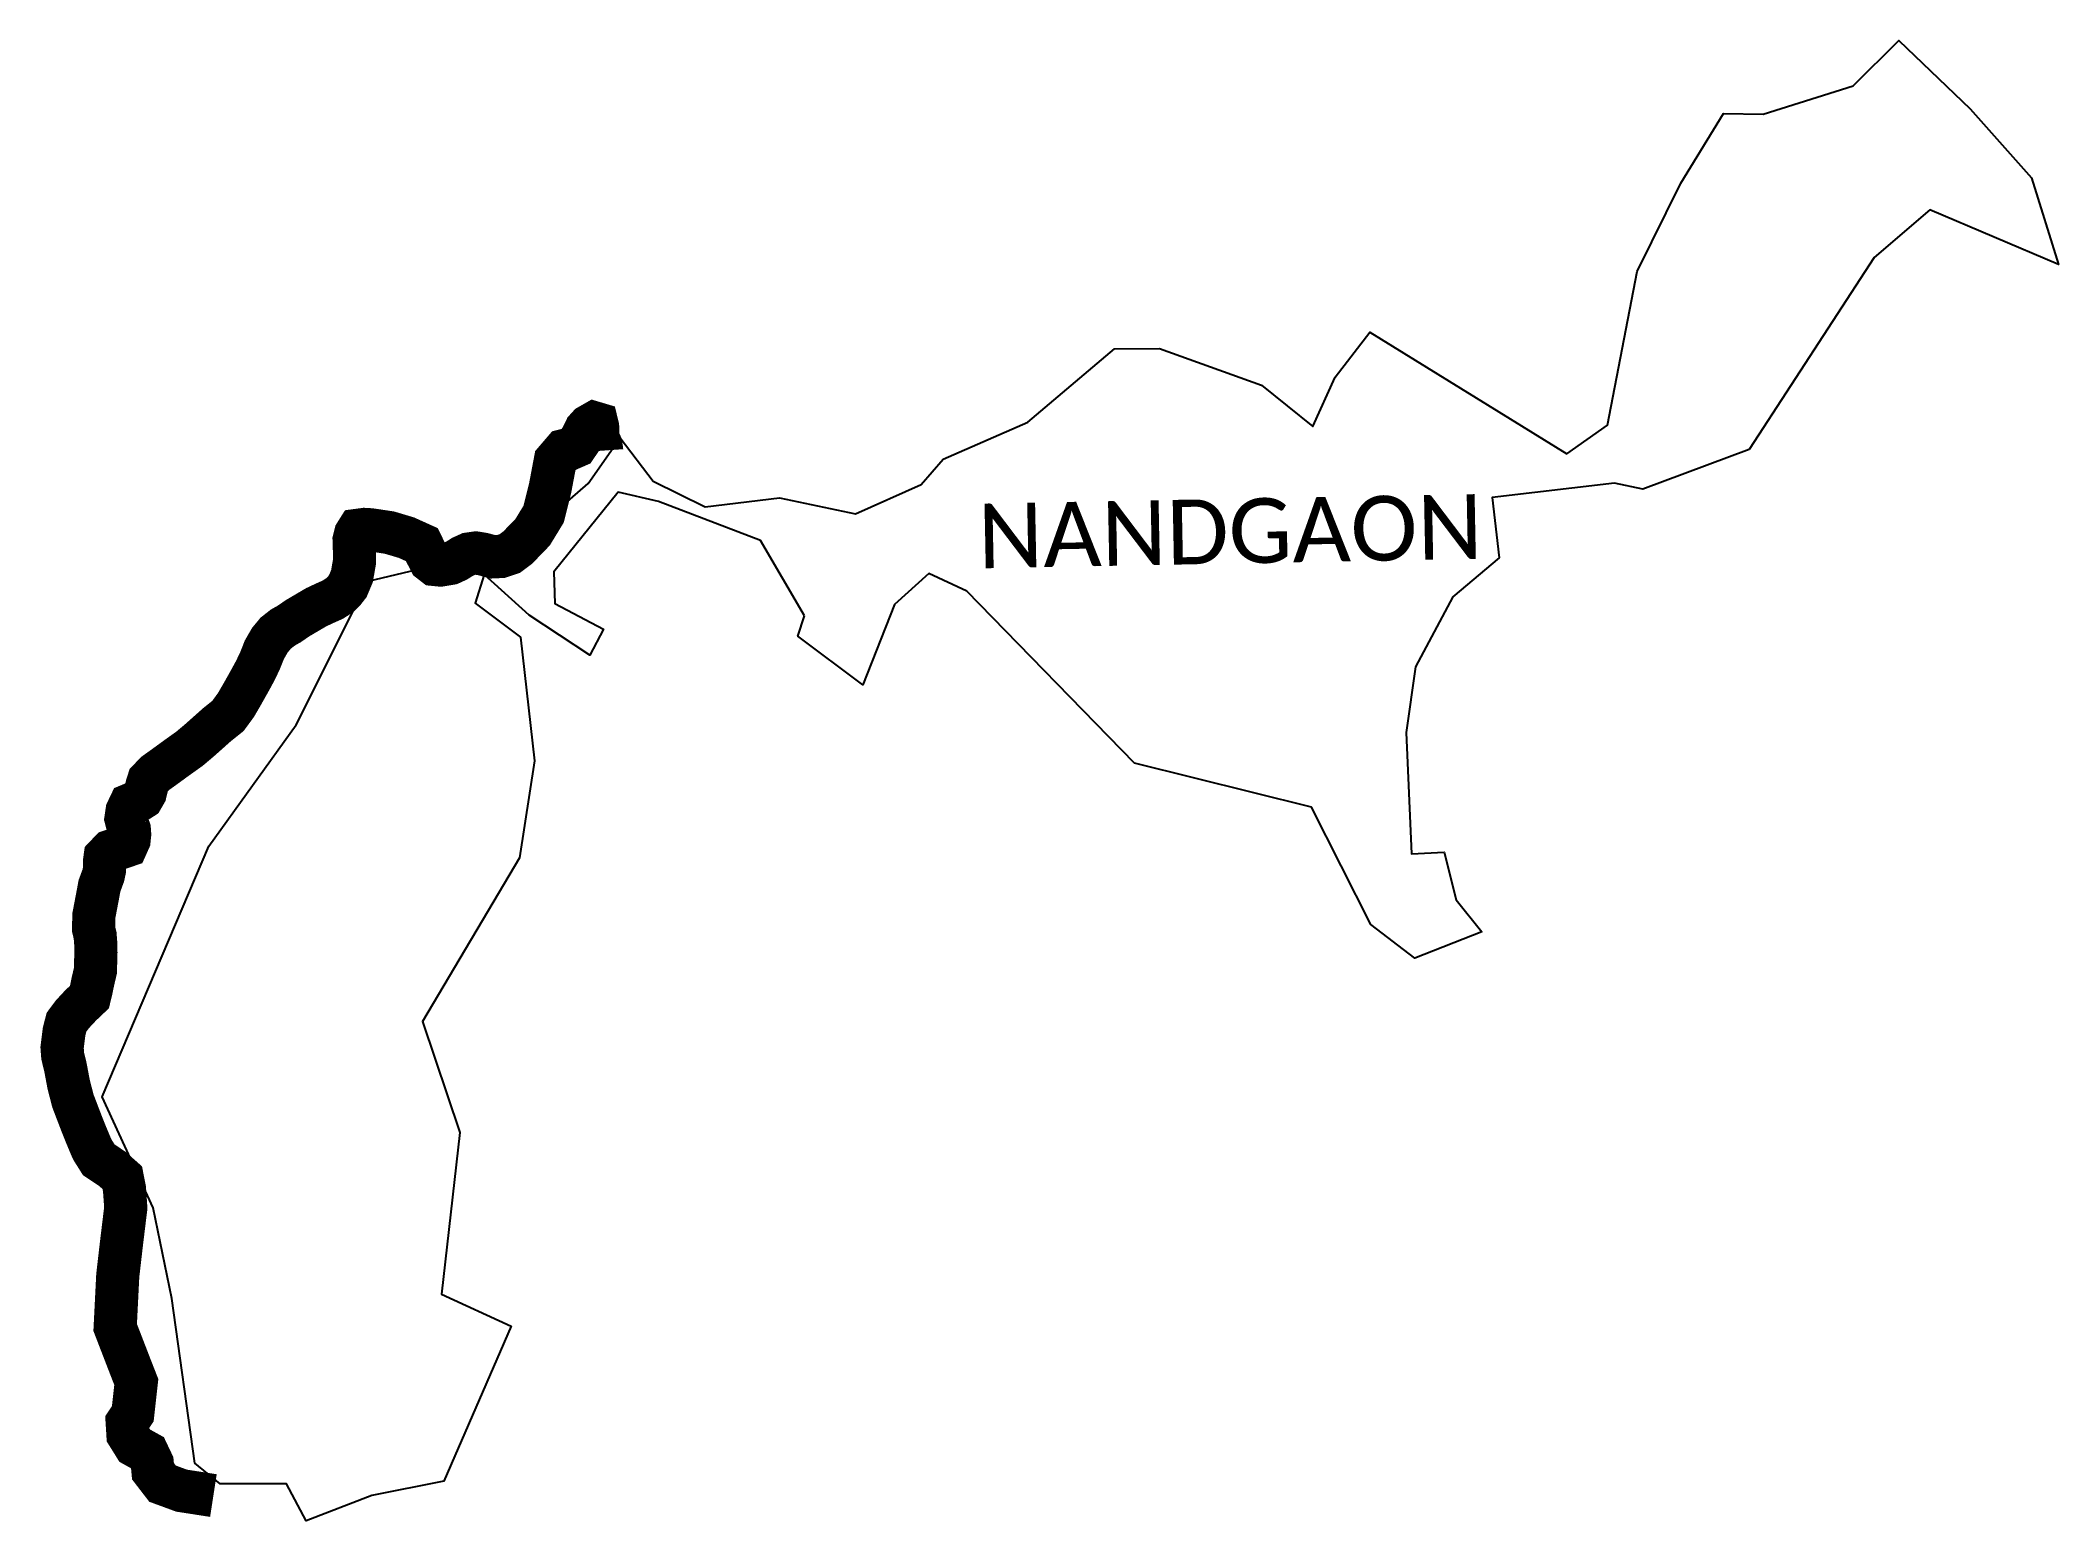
# Model space of a CAD drawing. Header units: metres. Extents: x 279310 to 281648, y 2031388 to 2033104.
import ezdxf

# ---------------------------------------------------------------- set-up
doc = ezdxf.new("R2010")
doc.units = ezdxf.units.M
for name, color, linetype in [('NATURALLY PROTECTED', 3, 'Continuous'), ('village', 4, 'Continuous'), ('VILLAGE NAME', 250, 'Continuous')]:
    doc.layers.add(name, color=color, linetype=linetype)
doc.styles.get("Standard").update_dxf_attribs({"font": 'simplex.shx'})

msp = doc.modelspace()

# ---------------------------------------------------------------- linework, layer by layer
at = {"layer": 'NATURALLY PROTECTED', "flags": 128}
msp.add_lwpolyline([(279510.2, 2031417.5, 50, 50, 0), (279473.3, 2031423.2, 50, 50, 0), (279451.3, 2031431.3, 50, 50, 0), (279440.2, 2031445.7, 50, 50, 0), (279439.3, 2031455.4, 50, 50, 0), (279433.7, 2031467.2, 50, 50, 0), (279419.1, 2031475.3, 50, 50, 0), (279411.2, 2031488, 50, 50, 0), (279410.3, 2031502.6, 50, 50, 0), (279416.8, 2031512.3, 50, 50, 0), (279420.9, 2031549.1, 50, 50, 0), (279413.5, 2031568, 50, 50, 0), (279396.4, 2031612.3, 50, 50, 0), (279399.4, 2031672.4, 50, 50, 0), (279403.9, 2031711.4, 50, 50, 0), (279408.7, 2031750.9, 50, 50, 0), (279407.2, 2031772.6, 50, 50, 0), (279404.6, 2031785.9, 50, 50, 0), (279393.2, 2031796, 50, 50, 0), (279377.4, 2031806.6, 50, 50, 0), (279370, 2031818.4, 50, 50, 0), (279368.6, 2031821.5, 50, 50, 0), (279363.1, 2031834.6, 50, 50, 0), (279357.3, 2031849.1, 50, 50, 0), (279347.5, 2031874.7, 50, 50, 0), (279342.5, 2031894, 50, 50, 0), (279338.8, 2031913.8, 50, 50, 0), (279335.6, 2031927, 50, 50, 0), (279334.9, 2031936.6, 50, 50, 0), (279337.2, 2031955, 50, 50, 0), (279340, 2031966, 50, 50, 0), (279346.9, 2031975.3, 50, 50, 0), (279356.4, 2031985.5, 50, 50, 0), (279366.6, 2031995.2, 50, 50, 0), (279368.5, 2032002.9, 50, 50, 0), (279370.7, 2032013.7, 50, 50, 0), (279373.5, 2032025.6, 50, 50, 0), (279374.1, 2032046.8, 50, 50, 0), (279373.9, 2032057.1, 50, 50, 0), (279373.2, 2032066.4, 50, 50, 0), (279371.4, 2032073.9, 50, 50, 0), (279371.7, 2032089.5, 50, 50, 0), (279376.6, 2032115.2, 50, 50, 0), (279378.2, 2032124, 50, 50, 0), (279382.6, 2032135.9, 50, 50, 0), (279384.1, 2032142.8, 50, 50, 0), (279384.1, 2032152.6, 50, 50, 0), (279384.8, 2032157.7, 50, 50, 0), (279391.1, 2032164.3, 50, 50, 0), (279409.5, 2032170.5, 50, 50, 0), (279412.5, 2032177.2, 50, 50, 0), (279413.2, 2032183.7, 50, 50, 0), (279412.8, 2032189.4, 50, 50, 0), (279410.6, 2032195.5, 50, 50, 0), (279408.9, 2032202, 50, 50, 0), (279410.2, 2032210.8, 50, 50, 0), (279413.6, 2032217.9, 50, 50, 0), (279418.9, 2032220.1, 50, 50, 0), (279427.8, 2032225.8, 50, 50, 0), (279431.2, 2032231.7, 50, 50, 0), (279433.2, 2032240.1, 50, 50, 0), (279435.2, 2032246.4, 50, 50, 0), (279443.1, 2032254.6, 50, 50, 0), (279451.8, 2032260.8, 50, 50, 0), (279454.4, 2032262.7, 50, 50, 0), (279466.6, 2032271.6, 50, 50, 0), (279482.8, 2032283.2, 50, 50, 0), (279493.8, 2032292.5, 50, 50, 0), (279514.7, 2032311.1, 50, 50, 0), (279527, 2032320.9, 50, 50, 0), (279536.3, 2032333.6, 50, 50, 0), (279543.5, 2032346, 50, 50, 0), (279552.5, 2032362, 50, 50, 0), (279558.7, 2032373.4, 50, 50, 0), (279564.4, 2032385.4, 50, 50, 0), (279569.2, 2032397.6, 50, 50, 0), (279575.6, 2032408.7, 50, 50, 0), (279582.3, 2032416.8, 50, 50, 0), (279590.7, 2032423.4, 50, 50, 0), (279598.3, 2032427.7, 50, 50, 0), (279607.5, 2032434.1, 50, 50, 0), (279629.1, 2032446.8, 50, 50, 0), (279639.5, 2032451.7, 50, 50, 0), (279648.3, 2032455.6, 50, 50, 0), (279656.9, 2032461.1, 50, 50, 0), (279661, 2032465.1, 50, 50, 0), (279665.9, 2032471.4, 50, 50, 0), (279670.7, 2032482.8, 50, 50, 0), (279673.6, 2032499.3, 50, 50, 0), (279673.6, 2032512.3, 50, 50, 0), (279673.2, 2032525, 50, 50, 0), (279674.9, 2032531.8, 50, 50, 0), (279677.6, 2032536.1, 50, 50, 0), (279685.1, 2032537.1, 50, 50, 0), (279692.1, 2032536.7, 50, 50, 0), (279702.3, 2032535.2, 50, 50, 0), (279714.2, 2032533.4, 50, 50, 0), (279733.9, 2032527.5, 50, 50, 0), (279751.6, 2032519.5, 50, 50, 0), (279756.1, 2032510.4, 50, 50, 0), (279758.4, 2032506.1, 50, 50, 0), (279761.3, 2032500.3, 50, 50, 0), (279766.2, 2032496.5, 50, 50, 0), (279773.1, 2032495.8, 50, 50, 0), (279785, 2032497.8, 50, 50, 0), (279792, 2032501, 50, 50, 0), (279798.7, 2032505.3, 50, 50, 0), (279806, 2032508.6, 50, 50, 0), (279814.2, 2032509.8, 50, 50, 0), (279822.3, 2032508.5, 50, 50, 0), (279834.1, 2032505.3, 50, 50, 0), (279843, 2032505.7, 50, 50, 0), (279853.6, 2032509.2, 50, 50, 0), (279862.8, 2032516.1, 50, 50, 0), (279880, 2032533.9, 50, 50, 0), (279892.7, 2032554.7, 50, 50, 0), (279900.2, 2032584.4, 50, 50, 0), (279906.3, 2032616.7, 50, 50, 0), (279916.4, 2032628.5, 50, 50, 0), (279921.9, 2032629.9, 50, 50, 0), (279930.4, 2032633.6, 50, 50, 0), (279935.4, 2032641, 50, 50, 0), (279938.9, 2032647.6, 50, 50, 0), (279941.4, 2032652.8, 50, 50, 0), (279945.3, 2032657.1, 50, 50, 0), (279951.4, 2032660.6, 50, 50, 0), (279954.4, 2032659.7, 50, 50, 0), (279955.3, 2032656, 50, 50, 0), (279955.4, 2032651.8, 50, 50, 0), (279954.9, 2032646, 50, 50, 0), (279956.9, 2032640.1, 50, 50, 0), (279959, 2032635.4, 50, 50, 0), (279959.9, 2032629.7, 50, 50, 0), (279960, 2032628.3, 0, 0, 0)], format="xyseb", dxfattribs=at)
at = {"layer": 'village'}
msp.add_polyline3d([(280194.9, 2032437.1, 0), (280143.9, 2032524.4, 0), (280025.7, 2032569.5, 0), (279979.2, 2032580.1, 0), (279904.6, 2032488, 0), (279905.6, 2032451.3, 0), (279962.1, 2032421.4, 0), (279946.3, 2032391.5, 0), (279875.9, 2032437.9, 0), (279824, 2032485, 0), (279813.4, 2032451.8, 0), (279866, 2032412.4, 0), (279882.1, 2032269, 0), (279864.7, 2032156.7, 0), (279752.6, 2031966.8, 0), (279795.8, 2031838.4, 0), (279774.3, 2031650.7, 0), (279855.1, 2031613.7, 0), (279777.3, 2031434, 0), (279693.7, 2031417.7, 0), (279617.8, 2031388.4, 0), (279595, 2031430.9, 0), (279517.9, 2031430.9, 0), (279488.6, 2031455.2, 0), (279462.2, 2031645.9, 0), (279440.5, 2031750.9, 0), (279381.4, 2031879.4, 0), (279504.8, 2032169.9, 0), (279606, 2032310.8, 0), (279689.4, 2032477, 0), (279861.3, 2032517.9, 0), (279944.5, 2032590.5, 0), (279981.6, 2032643.2, 0), (280019.6, 2032593, 0), (280079.9, 2032563.3, 0), (280166.1, 2032573.7, 0), (280254.2, 2032555.1, 0), (280330.1, 2032589, 0), (280355.6, 2032618.5, 0), (280453.7, 2032661.4, 0), (280554.2, 2032746.2, 0), (280606.4, 2032746.8, 0), (280724.5, 2032704.1, 0), (280784, 2032656.2, 0), (280809.7, 2032713.5, 0), (280850, 2032765.6, 0), (281078.3, 2032624.7, 0), (281125.2, 2032657.9, 0), (281159.6, 2032836, 0), (281210.2, 2032938.4, 0), (281259.6, 2033019.2, 0), (281305.6, 2033018.4, 0), (281409.8, 2033051.2, 0), (281462.8, 2033103.8, 0), (281545.2, 2033024.3, 0), (281616.5, 2032944.4, 0), (281647.9, 2032844.1, 0), (281498.5, 2032907.5, 0), (281434.1, 2032852.3, 0), (281289.2, 2032629.8, 0), (281166, 2032583.6, 0), (281133.4, 2032590.7, 0), (280991.6, 2032573.9, 0), (280999.9, 2032504, 0), (280946.1, 2032458.9, 0), (280902.7, 2032377.7, 0), (280892.1, 2032301.8, 0), (280898, 2032161.3, 0), (280936.2, 2032163.1, 0), (280950.1, 2032107.7, 0), (280979.6, 2032070.6, 0), (280902.2, 2032040.1, 0), (280850.9, 2032079.1, 0), (280782.2, 2032215.3, 0), (280577.2, 2032266.2, 0), (280383.2, 2032465.5, 0), (280339.1, 2032486, 0), (280299.2, 2032450.2, 0), (280262.5, 2032356.9, 0), (280187.4, 2032413.5, 0)], close=True, dxfattribs=at)

# ---------------------------------------------------------------- texts
at = {"layer": 'VILLAGE NAME', "insert": (280395.1, 2032566.9), "char_height": 75, "width": 902.068, "attachment_point": 1, "rotation": 1.1028}
msp.add_mtext('{\\fCalibri|b0|i0|c0|p34;NANDGAON}', dxfattribs=at)

doc.saveas('drawing.dxf')
